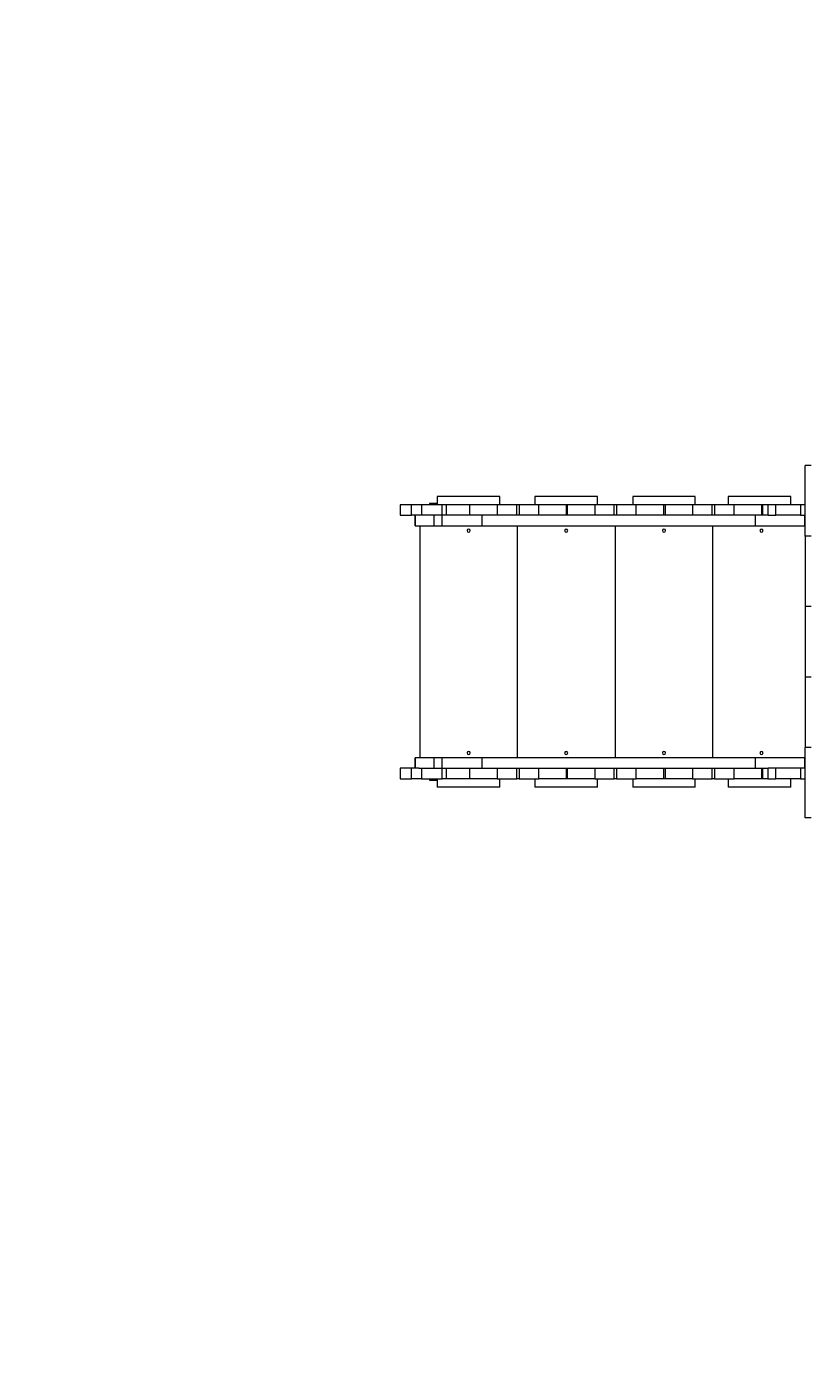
# Model space of a CAD drawing. Header units: millimetres. Extents: x -8113 to 7554, y -5964 to 7452.
# Drawn here: x -4539 to -2543, y 543 to 3963 of the extents above; entities that cross this region are included whole.
import ezdxf

# ---------------------------------------------------------------- set-up
doc = ezdxf.new("R2010")
doc.units = ezdxf.units.MM
for name, color, linetype in [('DIKOM_ЗОНА', 80, 'Continuous'), ('DIKOM_ОБЪЕКТ', 7, 'Continuous'), ('DIKOM_РАЗМЕР_ЗОНА', 7, 'Continuous'), ('DIKOM_РАЗМЕР_ОБЪЕКТА', 7, 'Continuous')]:
    doc.layers.add(name, color=color, linetype=linetype)
doc.styles.add('style1', font='arial.ttf', dxfattribs={"width": 0.8})
doc.dimstyles.new('1-50', dxfattribs={"dimtxt": 300, "dimasz": 200, "dimexe": 100, "dimexo": 0, "dimgap": 100, "dimtad": 1, "dimtxsty": 'style1', "dimcen": 200, "dimclrd": 7, "dimclre": 7, "dimclrt": 7, "dimadec": 1, "dimazin": 2, "dimtfac": 1, "dimtmove": 0, "dimatfit": 2, "dimfxl": 0, "dimlwd": 25, "dimlwe": 18, "dimarcsym": 0})

# ---------------------------------------------------------------- blocks, each defined once
blk = doc.blocks.new('*D0')
at = {"layer": 'Defpoints', "color": 0, "transparency": 16777216}
for p in [(6054.1, 1970.8), (-4445.9, 381.6), (6054.1, -5178.4)]:
    blk.add_point(p, dxfattribs=at)
at = {"layer": 'DIKOM_РАЗМЕР_ОБЪЕКТА', "color": 7, "lineweight": 18, "transparency": 16777216}
for p, q in [((6054.1, 1970.8), (6054.1, -5278.4)), ((-4445.9, 381.6), (-4445.9, -5278.4))]:
    blk.add_line(p, q, dxfattribs=at)
at = {"layer": 'DIKOM_РАЗМЕР_ОБЪЕКТА', "color": 7, "lineweight": 25, "transparency": 16777216}
blk.add_line((-4245.9, -5178.4), (5854.1, -5178.4), dxfattribs=at)
at = {"layer": 'DIKOM_РАЗМЕР_ОБЪЕКТА', "color": 7, "transparency": 16777216}
for points in [[(-4245.9, -5145), (-4245.9, -5211.7), (-4445.9, -5178.4)], [(5854.1, -5145), (5854.1, -5211.7), (6054.1, -5178.4)]]:
    blk.add_solid(points, dxfattribs=at)
at = {"layer": 'DIKOM_РАЗМЕР_ОБЪЕКТА', "color": 7, "transparency": 16777216, "insert": (804.1, -4925.2), "char_height": 300, "attachment_point": 5, "style": 'style1'}
blk.add_mtext('10500', dxfattribs=at)
blk = doc.blocks.new('*D1')
at = {"layer": 'Defpoints', "color": 0, "transparency": 16777216}
for p in [(1.1, 5452.2), (-6929.6, -2947.8), (-2475.9, -2947.8)]:
    blk.add_point(p, dxfattribs=at)
at = {"layer": 'DIKOM_РАЗМЕР_ОБЪЕКТА', "color": 7, "lineweight": 18, "transparency": 16777216}
for p, q in [((1.1, 5452.2), (-7029.6, 5452.2)), ((-2475.9, -2947.8), (-7029.6, -2947.8))]:
    blk.add_line(p, q, dxfattribs=at)
at = {"layer": 'DIKOM_РАЗМЕР_ОБЪЕКТА', "color": 7, "lineweight": 25, "transparency": 16777216}
blk.add_line((-6929.6, 5252.2), (-6929.6, -2747.8), dxfattribs=at)
at = {"layer": 'DIKOM_РАЗМЕР_ОБЪЕКТА', "color": 7, "transparency": 16777216}
for points in [[(-6963, 5252.2), (-6896.3, 5252.2), (-6929.6, 5452.2)], [(-6963, -2747.8), (-6896.3, -2747.8), (-6929.6, -2947.8)]]:
    blk.add_solid(points, dxfattribs=at)
at = {"layer": 'DIKOM_РАЗМЕР_ОБЪЕКТА', "color": 7, "transparency": 16777216, "insert": (-7182.8, 1252.2), "char_height": 300, "attachment_point": 5, "rotation": 90, "style": 'style1'}
blk.add_mtext('8400', dxfattribs=at)
blk = doc.blocks.new('*D2')
at = {"layer": 'Defpoints', "color": 0, "transparency": 16777216}
for p in [(7554.1, 1504.9), (-6445.9, -5.3), (7554.1, -5864.3)]:
    blk.add_point(p, dxfattribs=at)
at = {"layer": 'DIKOM_РАЗМЕР_ЗОНА', "color": 7, "lineweight": 18, "transparency": 16777216}
for p, q in [((7554.1, 1504.9), (7554.1, -5964.3)), ((-6445.9, -5.3), (-6445.9, -5964.3))]:
    blk.add_line(p, q, dxfattribs=at)
at = {"layer": 'DIKOM_РАЗМЕР_ЗОНА', "color": 7, "lineweight": 25, "transparency": 16777216}
blk.add_line((-6245.9, -5864.3), (7354.1, -5864.3), dxfattribs=at)
at = {"layer": 'DIKOM_РАЗМЕР_ЗОНА', "color": 7, "transparency": 16777216}
for points in [[(-6245.9, -5830.9), (-6245.9, -5897.6), (-6445.9, -5864.3)], [(7354.1, -5830.9), (7354.1, -5897.6), (7554.1, -5864.3)]]:
    blk.add_solid(points, dxfattribs=at)
at = {"layer": 'DIKOM_РАЗМЕР_ЗОНА', "color": 7, "transparency": 16777216, "insert": (554.1, -5611.1), "char_height": 300, "attachment_point": 5, "style": 'style1'}
blk.add_mtext('14000', dxfattribs=at)
blk = doc.blocks.new('*D3')
at = {"layer": 'Defpoints', "color": 0, "transparency": 16777216}
for p in [(316.1, 7452.2), (-7663, -4447.8), (-3035.9, -4447.8)]:
    blk.add_point(p, dxfattribs=at)
at = {"layer": 'DIKOM_РАЗМЕР_ЗОНА', "color": 7, "lineweight": 18, "transparency": 16777216}
for p, q in [((316.1, 7452.2), (-7763, 7452.2)), ((-3035.9, -4447.8), (-7763, -4447.8))]:
    blk.add_line(p, q, dxfattribs=at)
at = {"layer": 'DIKOM_РАЗМЕР_ЗОНА', "color": 7, "lineweight": 25, "transparency": 16777216}
blk.add_line((-7663, 7252.2), (-7663, -4247.8), dxfattribs=at)
at = {"layer": 'DIKOM_РАЗМЕР_ЗОНА', "color": 7, "transparency": 16777216}
for points in [[(-7696.3, 7252.2), (-7629.7, 7252.2), (-7663, 7452.2)], [(-7696.3, -4247.8), (-7629.7, -4247.8), (-7663, -4447.8)]]:
    blk.add_solid(points, dxfattribs=at)
at = {"layer": 'DIKOM_РАЗМЕР_ЗОНА', "color": 7, "transparency": 16777216, "insert": (-7916.2, 1502.2), "char_height": 300, "attachment_point": 5, "rotation": 90, "style": 'style1'}
blk.add_mtext('11900', dxfattribs=at)

msp = doc.modelspace()

# ---------------------------------------------------------------- linework, layer by layer
at = {"layer": 'DIKOM_ЗОНА', "color": 3, "lineweight": 15}
msp.add_lwpolyline([(2116.08, 6452.152, 0.41421356), (1116.08, 7452.152), (-483.92, 7452.152, 0.41421356), (-1483.92, 6452.152), (-1483.92, 4844.707, -0.41421356), (-1733.92, 4594.707), (-3585.748, 4594.707, 0.41421356), (-5085.748, 3094.707), (-5085.748, 2039.843, -0.44030461), (-5357.783, 1790.816, 0.44030461), (-6445.92, 794.707), (-6445.92, -805.293, 0.41421356), (-5445.92, -1805.293), (-4285.92, -1805.293, -0.41421356), (-4035.92, -2055.293), (-4035.92, -2947.848, 0.41421356), (-2535.92, -4447.848), (3164.08, -4447.848, 0.41421356)], format="xyb", dxfattribs=at)
at = {"layer": 'DIKOM_ОБЪЕКТ', "color": 7, "linetype": 'Continuous', "lineweight": 15}
for p, q in [((-2535.92, 2842.707), (-2550.92, 2842.707)), ((-2550.92, 2662.707), (-2550.92, 2842.707)), ((-3585.748, 2742.707), (-3585.748, 2715.707)), ((-3556.619, 2742.707), (-3585.748, 2742.707)), ((-3556.619, 2715.707), (-3556.619, 2742.707)), ((-3531.432, 2742.707), (-3556.619, 2742.707)), ((-3531.432, 2742.707), (-3531.432, 2715.707)), ((-3478.498, 2742.707), (-3531.432, 2742.707)), ((-3490.749, 2745.707), (-3510.749, 2745.707)), ((-3510.749, 2745.707), (-3510.749, 2742.707)), ((-3490.749, 2763.707), (-3490.749, 2742.707)), ((-3330.748, 2763.707), (-3490.749, 2763.707)), ((-3478.498, 2715.707), (-3478.498, 2742.707)), ((-3467.71, 2742.707), (-3478.498, 2742.707)), ((-3467.71, 2742.707), (-3467.71, 2715.707)), ((-3408.798, 2742.707), (-3467.71, 2742.707)), ((-3408.798, 2742.707), (-3408.798, 2715.707)), ((-3337.748, 2742.707), (-3408.798, 2742.707)), ((-3337.748, 2742.707), (-3337.748, 2715.707)), ((-3287.748, 2742.707), (-3337.748, 2742.707)), ((-3330.748, 2742.707), (-3330.748, 2763.707)), ((-3287.748, 2715.707), (-3287.748, 2742.707)), ((-3281.748, 2742.707), (-3287.748, 2742.707)), ((-3281.748, 2742.707), (-3281.748, 2715.707)), ((-3231.748, 2742.707), (-3281.748, 2742.707)), ((-3241.748, 2763.707), (-3241.748, 2742.707)), ((-3081.748, 2763.707), (-3241.748, 2763.707)), ((-3231.748, 2715.707), (-3231.748, 2742.707)), ((-3161.749, 2742.707), (-3231.748, 2742.707)), ((-3161.749, 2742.707), (-3161.749, 2715.707)), ((-3158.748, 2742.707), (-3161.749, 2742.707)), ((-3158.748, 2742.707), (-3158.748, 2715.707)), ((-3088.748, 2742.707), (-3158.748, 2742.707)), ((-3088.748, 2742.707), (-3088.748, 2715.707)), ((-3038.748, 2742.707), (-3088.748, 2742.707)), ((-3081.748, 2742.707), (-3081.748, 2763.707)), ((-3038.748, 2715.707), (-3038.748, 2742.707)), ((-3032.748, 2742.707), (-3038.748, 2742.707)), ((-3032.748, 2742.707), (-3032.748, 2715.707)), ((-2982.748, 2742.707), (-3032.748, 2742.707)), ((-2991.748, 2763.707), (-2991.748, 2742.707)), ((-2831.748, 2763.707), (-2991.748, 2763.707)), ((-2982.748, 2715.707), (-2982.748, 2742.707)), ((-2912.748, 2742.707), (-2982.748, 2742.707)), ((-2912.748, 2742.707), (-2912.748, 2715.707)), ((-2908.748, 2742.707), (-2912.748, 2742.707)), ((-2908.748, 2742.707), (-2908.748, 2715.707)), ((-2838.748, 2742.707), (-2908.748, 2742.707)), ((-2838.748, 2742.707), (-2838.748, 2715.707)), ((-2788.748, 2742.707), (-2838.748, 2742.707)), ((-2831.748, 2742.707), (-2831.748, 2763.707)), ((-2788.748, 2715.707), (-2788.748, 2742.707)), ((-2782.748, 2742.707), (-2788.748, 2742.707)), ((-2782.748, 2742.707), (-2782.748, 2715.707)), ((-2732.748, 2742.707), (-2782.748, 2742.707)), ((-2747.528, 2763.707), (-2747.528, 2742.707)), ((-2587.527, 2763.707), (-2747.528, 2763.707)), ((-2732.748, 2715.707), (-2732.748, 2742.707)), ((-2662.748, 2742.707), (-2732.748, 2742.707)), ((-2662.748, 2742.707), (-2662.748, 2715.707)), ((-2659.748, 2742.707), (-2662.748, 2742.707)), ((-2659.748, 2742.707), (-2659.748, 2715.707)), ((-2646.206, 2742.707), (-2659.748, 2742.707)), ((-2646.206, 2742.707), (-2646.206, 2715.707)), ((-2626.03, 2742.707), (-2646.206, 2742.707)), ((-2626.03, 2715.707), (-2626.03, 2742.707)), ((-2562.927, 2742.707), (-2626.03, 2742.707)), ((-2587.527, 2742.707), (-2587.527, 2763.707)), ((-2562.927, 2742.707), (-2562.927, 2715.707)), ((-2550.92, 2742.707), (-2562.927, 2742.707)), ((-3585.748, 2715.707), (-3556.619, 2715.707)), ((-3538.102, 2715.707), (-3556.619, 2715.707)), ((-3547.641, 2715.707), (-3547.641, 2688.707)), ((-3546.994, 2688.707), (-3546.994, 2715.707)), ((-3498.336, 2715.707), (-3538.102, 2715.707)), ((-3498.336, 2688.707), (-3498.336, 2715.707)), ((-3478.207, 2715.707), (-3498.336, 2715.707)), ((-3478.207, 2688.707), (-3478.207, 2715.707)), ((-3376.339, 2715.707), (-3478.207, 2715.707)), ((-3376.339, 2688.707), (-3376.339, 2715.707)), ((-2678.293, 2715.707), (-3376.339, 2715.707)), ((-2678.293, 2688.707), (-2678.293, 2715.707)), ((-2645.413, 2715.707), (-2678.293, 2715.707)), ((-2645.413, 2715.707), (-2626.03, 2715.707)), ((-2562.927, 2715.707), (-2626.03, 2715.707)), ((-2562.927, 2715.707), (-2550.92, 2715.707)), ((-2551.769, 2688.707), (-2551.769, 2715.707)), ((-3547.641, 2688.707), (-3546.994, 2688.707)), ((-3546.994, 2688.707), (-3498.336, 2688.707)), ((-3535.748, 2688.707), (-3535.748, 2096.707)), ((-3498.336, 2688.707), (-3478.207, 2688.707)), ((-3478.207, 2688.707), (-3376.339, 2688.707)), ((-3376.339, 2688.707), (-2678.293, 2688.707)), ((-3286.749, 2688.707), (-3286.749, 2096.707)), ((-3036.749, 2688.707), (-3036.749, 2096.707)), ((-2787.748, 2688.707), (-2787.748, 2096.707)), ((-2678.293, 2688.707), (-2551.769, 2688.707)), ((-2550.92, 2688.707), (-2551.769, 2688.707)), ((-2535.92, 2662.707), (-2550.92, 2662.707)), ((-2550.92, 2662.707), (-2550.92, 2482.707)), ((-2535.92, 2482.707), (-2550.92, 2482.707)), ((-2550.92, 2482.707), (-2550.92, 2302.707)), ((-2535.92, 2302.707), (-2550.92, 2302.707)), ((-2550.92, 2302.707), (-2550.92, 2122.707)), ((-2535.92, 2122.707), (-2550.92, 2122.707)), ((-2550.92, 1942.707), (-2550.92, 2122.707)), ((-3547.641, 2096.707), (-3547.641, 2069.707)), ((-3546.994, 2096.707), (-3547.641, 2096.707)), ((-3546.994, 2069.707), (-3546.994, 2096.707)), ((-3498.336, 2096.707), (-3546.994, 2096.707)), ((-3498.336, 2069.707), (-3498.336, 2096.707)), ((-3478.207, 2096.707), (-3498.336, 2096.707)), ((-3478.207, 2069.707), (-3478.207, 2096.707)), ((-3376.339, 2096.707), (-3478.207, 2096.707)), ((-3376.339, 2069.707), (-3376.339, 2096.707)), ((-2678.293, 2096.707), (-3376.339, 2096.707)), ((-2678.293, 2069.707), (-2678.293, 2096.707)), ((-2551.769, 2096.707), (-2678.293, 2096.707)), ((-2551.769, 2069.707), (-2551.769, 2096.707)), ((-2550.92, 2096.707), (-2551.769, 2096.707)), ((-3585.748, 2069.707), (-3585.748, 2042.707)), ((-3556.619, 2069.707), (-3585.748, 2069.707)), ((-3556.619, 2042.707), (-3556.619, 2069.707)), ((-3538.102, 2069.707), (-3556.619, 2069.707)), ((-3538.102, 2069.707), (-3498.336, 2069.707)), ((-3531.432, 2069.707), (-3531.432, 2042.707)), ((-3498.336, 2069.707), (-3478.207, 2069.707)), ((-3478.498, 2042.707), (-3478.498, 2069.707)), ((-3478.207, 2069.707), (-3376.339, 2069.707)), ((-3467.71, 2069.707), (-3467.71, 2042.707)), ((-3408.798, 2069.707), (-3408.798, 2042.707)), ((-3376.339, 2069.707), (-2678.293, 2069.707)), ((-3337.748, 2069.707), (-3337.748, 2042.707)), ((-3287.748, 2042.707), (-3287.748, 2069.707)), ((-3281.748, 2069.707), (-3281.748, 2042.707)), ((-3231.748, 2042.707), (-3231.748, 2069.707)), ((-3161.749, 2069.707), (-3161.749, 2042.707)), ((-3158.748, 2069.707), (-3158.748, 2042.707)), ((-3088.748, 2069.707), (-3088.748, 2042.707)), ((-3038.748, 2042.707), (-3038.748, 2069.707)), ((-3032.748, 2069.707), (-3032.748, 2042.707)), ((-2982.748, 2042.707), (-2982.748, 2069.707)), ((-2912.748, 2069.707), (-2912.748, 2042.707)), ((-2908.748, 2069.707), (-2908.748, 2042.707)), ((-2838.748, 2069.707), (-2838.748, 2042.707)), ((-2788.748, 2042.707), (-2788.748, 2069.707)), ((-2782.748, 2069.707), (-2782.748, 2042.707)), ((-2732.748, 2042.707), (-2732.748, 2069.707)), ((-2678.293, 2069.707), (-2645.413, 2069.707)), ((-2662.748, 2069.707), (-2662.748, 2042.707)), ((-2659.748, 2069.707), (-2659.748, 2042.707)), ((-2646.206, 2069.707), (-2646.206, 2042.707)), ((-2626.03, 2069.707), (-2645.413, 2069.707)), ((-2626.03, 2042.707), (-2626.03, 2069.707)), ((-2562.927, 2069.707), (-2626.03, 2069.707)), ((-2562.927, 2069.707), (-2562.927, 2042.707)), ((-2550.92, 2069.707), (-2562.927, 2069.707)), ((-3585.748, 2042.707), (-3556.619, 2042.707)), ((-3531.432, 2042.707), (-3556.619, 2042.707)), ((-3531.432, 2042.707), (-3478.498, 2042.707)), ((-3510.749, 2042.707), (-3510.749, 2039.707)), ((-3510.749, 2039.707), (-3490.749, 2039.707)), ((-3490.749, 2042.707), (-3490.749, 2021.707)), ((-3330.748, 2021.707), (-3490.749, 2021.707)), ((-3467.71, 2042.707), (-3478.498, 2042.707)), ((-3408.798, 2042.707), (-3467.71, 2042.707)), ((-3337.748, 2042.707), (-3408.798, 2042.707)), ((-3337.748, 2042.707), (-3287.748, 2042.707)), ((-3330.748, 2021.707), (-3330.748, 2042.707)), ((-3281.748, 2042.707), (-3287.748, 2042.707)), ((-3281.748, 2042.707), (-3231.748, 2042.707)), ((-3241.748, 2042.707), (-3241.748, 2021.707)), ((-3081.748, 2021.707), (-3241.748, 2021.707)), ((-3161.749, 2042.707), (-3231.748, 2042.707)), ((-3158.748, 2042.707), (-3161.749, 2042.707)), ((-3088.748, 2042.707), (-3158.748, 2042.707)), ((-3088.748, 2042.707), (-3038.748, 2042.707)), ((-3081.748, 2021.707), (-3081.748, 2042.707)), ((-3032.748, 2042.707), (-3038.748, 2042.707)), ((-3032.748, 2042.707), (-2982.748, 2042.707)), ((-2991.748, 2042.707), (-2991.748, 2021.707)), ((-2831.748, 2021.707), (-2991.748, 2021.707)), ((-2912.748, 2042.707), (-2982.748, 2042.707)), ((-2908.748, 2042.707), (-2912.748, 2042.707)), ((-2838.748, 2042.707), (-2908.748, 2042.707)), ((-2838.748, 2042.707), (-2788.748, 2042.707)), ((-2831.748, 2021.707), (-2831.748, 2042.707)), ((-2782.748, 2042.707), (-2788.748, 2042.707)), ((-2782.748, 2042.707), (-2732.748, 2042.707)), ((-2747.528, 2042.707), (-2747.528, 2021.707)), ((-2587.527, 2021.707), (-2747.528, 2021.707)), ((-2662.748, 2042.707), (-2732.748, 2042.707)), ((-2659.748, 2042.707), (-2662.748, 2042.707)), ((-2646.206, 2042.707), (-2659.748, 2042.707)), ((-2646.206, 2042.707), (-2626.03, 2042.707)), ((-2562.927, 2042.707), (-2626.03, 2042.707)), ((-2587.527, 2021.707), (-2587.527, 2042.707)), ((-2562.927, 2042.707), (-2550.92, 2042.707)), ((-2535.92, 1942.707), (-2550.92, 1942.707))]:
    msp.add_line(p, q, dxfattribs=at)
at = {"layer": 'DIKOM_ОБЪЕКТ', "color": 7, "linetype": 'Continuous', "lineweight": 15, "extrusion": (9.08561e-17, 3.54699e-15, -1)}
for centre in [(3410.748, 2676.707), (3410.748, 2108.707)]:
    msp.add_circle(centre, 4, dxfattribs=at)
at = {"layer": 'DIKOM_ОБЪЕКТ', "color": 7, "linetype": 'Continuous', "lineweight": 15, "extrusion": (6.245e-17, 3.38046e-15, -1)}
for centre in [(3161.748, 2676.707), (3161.748, 2108.707)]:
    msp.add_circle(centre, 4, dxfattribs=at)
at = {"layer": 'DIKOM_ОБЪЕКТ', "color": 7, "linetype": 'Continuous', "lineweight": 15, "extrusion": (-3.98399e-17, 3.35742e-15, -1)}
for centre in [(2911.748, 2676.707), (2911.748, 2108.707)]:
    msp.add_circle(centre, 4, dxfattribs=at)
at = {"layer": 'DIKOM_ОБЪЕКТ', "color": 7, "linetype": 'Continuous', "lineweight": 15, "extrusion": (1.15359e-16, 3.54699e-15, -1)}
for centre in [(2662.748, 2676.707), (2662.748, 2108.707)]:
    msp.add_circle(centre, 4, dxfattribs=at)

# ---------------------------------------------------------------- dimensions: what is measured, and where the dimension line sits
at = {"layer": 'DIKOM_РАЗМЕР_ЗОНА'}
dim = msp.add_linear_dim(base=(-7663.014, -4447.848), p1=(316.08, 7452.152), p2=(-3035.92, -4447.848), angle=90, dimstyle='1-50', dxfattribs=at)
dim.commit()
dim.dimension.update_dxf_attribs({"geometry": '*D3', "text_midpoint": (-7663.014, 1502.152), "dimtype": 160})
dim = msp.add_linear_dim(base=(7554.078, -5864.277), p1=(-6445.92, -5.293), p2=(7554.078, 1504.936), dimstyle='1-50', dxfattribs=at)
dim.commit()
dim.dimension.update_dxf_attribs({"geometry": '*D2', "text_midpoint": (554.079, -5864.277), "dimtype": 160})
at = {"layer": 'DIKOM_РАЗМЕР_ОБЪЕКТА'}
dim = msp.add_linear_dim(base=(-6929.623, -2947.848), p1=(1.08, 5452.152), p2=(-2475.92, -2947.848), angle=90, dimstyle='1-50', dxfattribs=at)
dim.commit()
dim.dimension.update_dxf_attribs({"geometry": '*D1', "text_midpoint": (-6929.623, 1252.152), "dimtype": 160})
dim = msp.add_linear_dim(base=(6054.078, -5178.381), p1=(-4445.92, 381.649), p2=(6054.078, 1970.79), text='10500', dimstyle='1-50', dxfattribs=at)
dim.commit()
dim.dimension.update_dxf_attribs({"geometry": '*D0', "text_midpoint": (804.079, -5178.381), "dimtype": 160})

doc.saveas('drawing.dxf')
